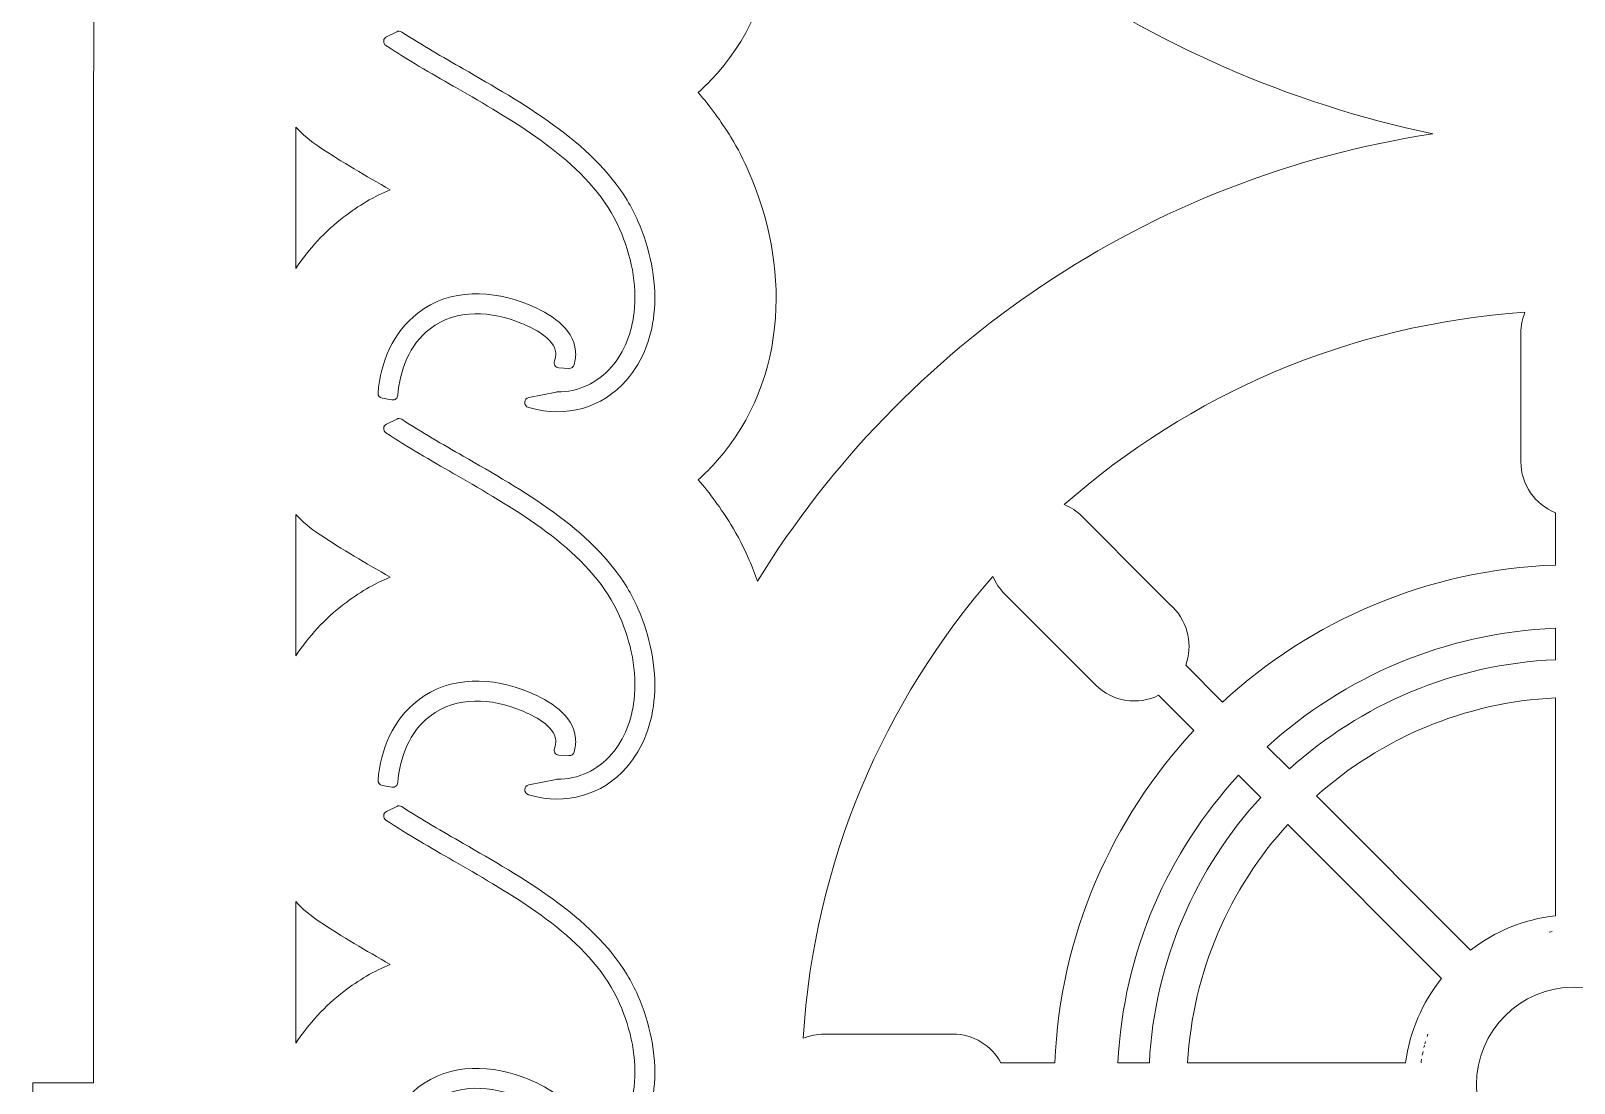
# Model space of a CAD drawing. Header units: millimetres. Extents: x -1460 to 1460, y -777 to 775.
# Drawn here: x -72.3 to 4, y 142.1 to 194.1 of the extents above; entities that cross this region are included whole.
import ezdxf

# ---------------------------------------------------------------- set-up
doc = ezdxf.new("R2010")
doc.units = ezdxf.units.MM
doc.header["$MEASUREMENT"] = 0
doc.layers.add('Camada 1', color=7, linetype='Continuous')

msp = doc.modelspace()

# ---------------------------------------------------------------- linework, layer by layer
at = {"layer": 'Camada 1', "color": 250, "lineweight": 20}
for points, knots in [([(41.3038, 85.1069), (41.3038, 85.1069), (41.3038, 85.1102), (41.3038, 85.1102), (41.3038, 85.1102), (41.3038, 85.1102), (41.5747, 85.1103), (41.5747, 85.1103), (41.5747, 85.1103), (70.9143, 189.7445), (70.824, 294.5182), (41.3038, 399.1147), (41.3038, 399.1147), (41.3038, 399.1147), (27.3329, 399.1216), (27.3329, 399.1216), (27.3329, 399.1216), (27.3329, 399.1216), (27.3349, 399.1147), (27.3349, 399.1147), (27.3349, 399.1147), (27.3349, 399.1147), (18.0011, 399.1147), (18.0011, 399.1147), (18.0011, 399.1147), (18.0011, 399.1147), (18.0011, 396.0999), (18.0011, 396.0999), (18.0011, 396.0999), (18.0011, 396.0999), (2.0593, 396.0999), (2.0593, 396.0999), (2.0593, 396.0999), (2.0593, 396.0999), (-8.4928, 396.0999), (-8.4928, 396.0999), (-8.4928, 396.0999), (-8.4928, 396.0999), (-32.083, 396.0999), (-32.083, 396.0999), (-32.083, 396.0999), (-32.083, 396.0999), (-38.0638, 396.0999), (-38.0638, 396.0999), (-38.0638, 396.0999), (-38.0638, 396.0999), (-38.0638, 399.0489), (-38.0638, 399.0489), (-38.0638, 399.0489), (-38.0638, 399.0489), (-38.0657, 399.0501), (-38.0657, 399.0501), (-38.0657, 399.0501), (-38.0657, 399.0501), (-38.0676, 399.0513), (-38.0676, 399.0513), (-38.0676, 399.0513), (-38.0676, 399.0513), (-38.0695, 399.0524), (-38.0695, 399.0524), (-38.0695, 399.0524), (-38.0695, 399.0524), (-38.0714, 399.0536), (-38.0714, 399.0536), (-38.0714, 399.0536), (-38.0714, 399.0536), (-38.0733, 399.0548), (-38.0733, 399.0548), (-38.0733, 399.0548), (-38.0733, 399.0548), (-38.0752, 399.056), (-38.0752, 399.056), (-38.0752, 399.056), (-38.0752, 399.056), (-38.0771, 399.0572), (-38.0771, 399.0572), (-38.0771, 399.0572), (-38.0771, 399.0572), (-38.0789, 399.0584), (-38.0789, 399.0584), (-38.0789, 399.0584), (-38.0789, 399.0584), (-38.0808, 399.0595), (-38.0808, 399.0595), (-38.0808, 399.0595), (-38.0808, 399.0595), (-38.0827, 399.0607), (-38.0827, 399.0607), (-38.0827, 399.0607), (-38.0827, 399.0607), (-38.0846, 399.0619), (-38.0846, 399.0619), (-38.0846, 399.0619), (-38.0846, 399.0619), (-38.0865, 399.0631), (-38.0865, 399.0631), (-38.0865, 399.0631), (-38.0865, 399.0631), (-38.0884, 399.0643), (-38.0884, 399.0643), (-38.0884, 399.0643), (-38.0884, 399.0643), (-38.0903, 399.0654), (-38.0903, 399.0654), (-38.0903, 399.0654), (-38.0903, 399.0654), (-38.0922, 399.0666), (-38.0922, 399.0666), (-38.0922, 399.0666), (-38.0922, 399.0666), (-38.0941, 399.0678), (-38.0941, 399.0678), (-38.0941, 399.0678), (-38.0941, 399.0678), (-38.096, 399.069), (-38.096, 399.069), (-38.096, 399.069), (-38.096, 399.069), (-38.0979, 399.0702), (-38.0979, 399.0702), (-38.0979, 399.0702), (-38.0979, 399.0702), (-38.1016, 399.0725), (-38.1016, 399.0725), (-38.1016, 399.0725), (-38.1016, 399.0725), (-38.1035, 399.0737), (-38.1035, 399.0737), (-38.1035, 399.0737), (-38.1035, 399.0737), (-38.1054, 399.0749), (-38.1054, 399.0749), (-38.1054, 399.0749), (-38.1054, 399.0749), (-38.1073, 399.0761), (-38.1073, 399.0761), (-38.1073, 399.0761), (-38.1073, 399.0761), (-38.1092, 399.0773), (-38.1092, 399.0773), (-38.1092, 399.0773), (-38.1092, 399.0773), (-38.1168, 399.082), (-38.1168, 399.082), (-38.1168, 399.082), (-38.1168, 399.082), (-38.1187, 399.0832), (-38.1187, 399.0832), (-38.1187, 399.0832), (-38.1187, 399.0832), (-38.1206, 399.0844), (-38.1206, 399.0844), (-38.1206, 399.0844), (-38.1206, 399.0844), (-38.1243, 399.0867), (-38.1243, 399.0867), (-38.1243, 399.0867), (-38.1243, 399.0867), (-38.1262, 399.0879), (-38.1262, 399.0879), (-38.1262, 399.0879), (-38.1262, 399.0879), (-38.1281, 399.0891), (-38.1281, 399.0891), (-38.1281, 399.0891), (-38.1281, 399.0891), (-38.13, 399.0903), (-38.13, 399.0903), (-38.13, 399.0903), (-38.13, 399.0903), (-38.1319, 399.0915), (-38.1319, 399.0915), (-38.1319, 399.0915), (-38.1319, 399.0915), (-38.1413, 399.0974), (-38.1413, 399.0974), (-38.1413, 399.0974), (-38.1413, 399.0974), (-38.1432, 399.0986), (-38.1432, 399.0986), (-38.1432, 399.0986), (-38.1432, 399.0986), (-38.1451, 399.0998), (-38.1451, 399.0998), (-38.1451, 399.0998), (-38.1451, 399.0998), (-38.1527, 399.1045), (-38.1527, 399.1045), (-38.1527, 399.1045), (-38.1527, 399.1045), (-38.1546, 399.1057), (-38.1546, 399.1057), (-38.1546, 399.1057), (-38.1546, 399.1057), (-38.1565, 399.1069), (-38.1565, 399.1069), (-38.1565, 399.1069), (-38.1565, 399.1069), (-38.1584, 399.1081), (-38.1584, 399.1081), (-38.1584, 399.1081), (-38.1584, 399.1081), (-38.1602, 399.1092), (-38.1602, 399.1092), (-38.1602, 399.1092), (-38.1602, 399.1092), (-38.1621, 399.1104), (-38.1621, 399.1104), (-38.1621, 399.1104), (-38.1621, 399.1104), (-38.164, 399.1116), (-38.164, 399.1116), (-38.164, 399.1116), (-38.164, 399.1116), (-38.1659, 399.1128), (-38.1659, 399.1128), (-38.1659, 399.1128), (-38.1659, 399.1128), (-38.1678, 399.114), (-38.1678, 399.114), (-38.1678, 399.114), (-38.1678, 399.114), (-38.1688, 399.1147), (-38.1688, 399.1147), (-38.1688, 399.1147), (-38.1688, 399.1147), (-38.1689, 399.1147), (-38.1689, 399.1147), (-38.1689, 399.1147), (-38.1689, 399.1147), (-38.1848, 399.1247), (-38.1848, 399.1247), (-38.1848, 399.1247), (-38.1848, 399.1247), (-46.3649, 399.1176), (-46.3649, 399.1176), (-46.3649, 399.1176), (-46.3649, 399.1176), (-46.3617, 399.1147), (-46.3617, 399.1147), (-46.3617, 399.1147), (-46.3617, 399.1147), (-54.3028, 399.1147), (-54.3028, 399.1147), (-54.3028, 399.1147), (-54.3028, 399.1147), (-54.3028, 399.1155), (-54.3028, 399.1155), (-54.3028, 399.1155), (-54.3028, 399.1155), (-55.2234, 399.1147), (-55.2234, 399.1147), (-55.2234, 399.1147), (-55.2234, 399.1147), (-72.3348, 399.1147), (-72.3348, 399.1147), (-72.3348, 399.1147), (-72.3348, 399.1147), (-72.3348, 396.0998), (-72.3348, 396.0998), (-72.3348, 396.0998), (-72.3348, 396.0998), (-72.3489, 396.0998), (-72.3489, 396.0998), (-72.3489, 396.0998), (-72.3489, 396.0998), (-72.2484, 342.0998), (-72.2484, 342.0998), (-72.2484, 342.0998), (-72.2484, 342.0998), (-69.2484, 342.0998), (-69.2484, 342.0998), (-69.2484, 342.0998), (-69.2484, 342.0998), (-69.2421, 242.1123), (-69.2421, 242.1123), (-69.2421, 242.1123), (-69.2421, 242.1123), (-69.2484, 142.1248), (-69.2484, 142.1248), (-69.2484, 142.1248), (-69.2484, 142.1248), (-72.2484, 142.1248), (-72.2484, 142.1248), (-72.2484, 142.1248), (-72.2484, 142.1248), (-72.2486, 93.1122), (-72.2486, 93.1122), (-72.2486, 93.1122), (-72.2486, 93.1122), (-72.3348, 93.1122), (-72.3348, 93.1122), (-72.3348, 93.1122), (-72.3348, 93.1122), (-72.3348, 85.1069), (-72.3348, 85.1069), (-72.3348, 85.1069), (-72.3348, 85.1069), (-45.904, 85.1069), (-45.904, 85.1069), (-45.904, 85.1069), (-45.904, 85.1069), (-38.1848, 85.1002), (-38.1848, 85.1002), (-38.1848, 85.1002), (-38.1848, 85.1002), (-38.1742, 85.1069), (-38.1742, 85.1069), (-38.1742, 85.1069), (-38.1742, 85.1069), (-38.1688, 85.1069), (-38.1688, 85.1069), (-38.1688, 85.1069), (-38.1688, 85.1069), (-38.0638, 85.1727), (-38.0638, 85.1727), (-38.0638, 85.1727), (-38.0638, 85.1727), (-38.0638, 85.176), (-38.0638, 85.176), (-38.0638, 85.176), (-38.0638, 85.176), (-37.958, 85.2417), (-37.958, 85.2417), (-37.958, 85.2417), (-37.958, 85.2417), (-37.958, 88.1217), (-37.958, 88.1217), (-37.958, 88.1217), (-37.958, 88.1217), (-32.083, 88.1217), (-32.083, 88.1217), (-32.083, 88.1217), (-32.083, 88.1217), (-8.4928, 88.1217), (-8.4928, 88.1217), (-8.4928, 88.1217), (-8.4928, 88.1217), (2.0593, 88.1217), (2.0593, 88.1217), (2.0593, 88.1217), (2.0593, 88.1217), (18.0011, 88.1217), (18.0011, 88.1217), (18.0011, 88.1217), (18.0011, 88.1217), (18.0011, 85.1069), (18.0011, 85.1069), (18.0011, 85.1069), (18.0011, 85.1069), (27.6055, 85.1069), (27.6055, 85.1069), (27.6055, 85.1069), (27.6055, 85.1069), (27.6045, 85.1034), (27.6045, 85.1034), (27.6045, 85.1034), (27.6045, 85.1034), (34.6908, 85.1069), (34.6908, 85.1069), (34.6908, 85.1069), (34.6908, 85.1069), (41.3038, 85.1069), (41.3038, 85.1069)], [0, 0, 0, 0, 0.0108696, 0.0108696, 0.0108696, 0.0108696, 0.0217391, 0.0217391, 0.0217391, 0.0217391, 0.0326087, 0.0326087, 0.0326087, 0.0326087, 0.0434783, 0.0434783, 0.0434783, 0.0434783, 0.0543478, 0.0543478, 0.0543478, 0.0543478, 0.0652174, 0.0652174, 0.0652174, 0.0652174, 0.076087, 0.076087, 0.076087, 0.076087, 0.0869565, 0.0869565, 0.0869565, 0.0869565, 0.0978261, 0.0978261, 0.0978261, 0.0978261, 0.1086957, 0.1086957, 0.1086957, 0.1086957, 0.1195652, 0.1195652, 0.1195652, 0.1195652, 0.1304348, 0.1304348, 0.1304348, 0.1304348, 0.1413043, 0.1413043, 0.1413043, 0.1413043, 0.1521739, 0.1521739, 0.1521739, 0.1521739, 0.1630435, 0.1630435, 0.1630435, 0.1630435, 0.173913, 0.173913, 0.173913, 0.173913, 0.1847826, 0.1847826, 0.1847826, 0.1847826, 0.1956522, 0.1956522, 0.1956522, 0.1956522, 0.2065217, 0.2065217, 0.2065217, 0.2065217, 0.2173913, 0.2173913, 0.2173913, 0.2173913, 0.2282609, 0.2282609, 0.2282609, 0.2282609, 0.2391304, 0.2391304, 0.2391304, 0.2391304, 0.25, 0.25, 0.25, 0.25, 0.2608696, 0.2608696, 0.2608696, 0.2608696, 0.2717391, 0.2717391, 0.2717391, 0.2717391, 0.2826087, 0.2826087, 0.2826087, 0.2826087, 0.2934783, 0.2934783, 0.2934783, 0.2934783, 0.3043478, 0.3043478, 0.3043478, 0.3043478, 0.3152174, 0.3152174, 0.3152174, 0.3152174, 0.326087, 0.326087, 0.326087, 0.326087, 0.3369565, 0.3369565, 0.3369565, 0.3369565, 0.3478261, 0.3478261, 0.3478261, 0.3478261, 0.3586957, 0.3586957, 0.3586957, 0.3586957, 0.3695652, 0.3695652, 0.3695652, 0.3695652, 0.3804348, 0.3804348, 0.3804348, 0.3804348, 0.3913043, 0.3913043, 0.3913043, 0.3913043, 0.4021739, 0.4021739, 0.4021739, 0.4021739, 0.4130435, 0.4130435, 0.4130435, 0.4130435, 0.423913, 0.423913, 0.423913, 0.423913, 0.4347826, 0.4347826, 0.4347826, 0.4347826, 0.4456522, 0.4456522, 0.4456522, 0.4456522, 0.4565217, 0.4565217, 0.4565217, 0.4565217, 0.4673913, 0.4673913, 0.4673913, 0.4673913, 0.4782609, 0.4782609, 0.4782609, 0.4782609, 0.4891304, 0.4891304, 0.4891304, 0.4891304, 0.5, 0.5, 0.5, 0.5, 0.5108696, 0.5108696, 0.5108696, 0.5108696, 0.5217391, 0.5217391, 0.5217391, 0.5217391, 0.5326087, 0.5326087, 0.5326087, 0.5326087, 0.5434783, 0.5434783, 0.5434783, 0.5434783, 0.5543478, 0.5543478, 0.5543478, 0.5543478, 0.5652174, 0.5652174, 0.5652174, 0.5652174, 0.576087, 0.576087, 0.576087, 0.576087, 0.5869565, 0.5869565, 0.5869565, 0.5869565, 0.5978261, 0.5978261, 0.5978261, 0.5978261, 0.6086957, 0.6086957, 0.6086957, 0.6086957, 0.6195652, 0.6195652, 0.6195652, 0.6195652, 0.6304348, 0.6304348, 0.6304348, 0.6304348, 0.6413043, 0.6413043, 0.6413043, 0.6413043, 0.6521739, 0.6521739, 0.6521739, 0.6521739, 0.6630435, 0.6630435, 0.6630435, 0.6630435, 0.673913, 0.673913, 0.673913, 0.673913, 0.6847826, 0.6847826, 0.6847826, 0.6847826, 0.6956522, 0.6956522, 0.6956522, 0.6956522, 0.7065217, 0.7065217, 0.7065217, 0.7065217, 0.7173913, 0.7173913, 0.7173913, 0.7173913, 0.7282609, 0.7282609, 0.7282609, 0.7282609, 0.7391304, 0.7391304, 0.7391304, 0.7391304, 0.75, 0.75, 0.75, 0.75, 0.7608696, 0.7608696, 0.7608696, 0.7608696, 0.7717391, 0.7717391, 0.7717391, 0.7717391, 0.7826087, 0.7826087, 0.7826087, 0.7826087, 0.7934783, 0.7934783, 0.7934783, 0.7934783, 0.8043478, 0.8043478, 0.8043478, 0.8043478, 0.8152174, 0.8152174, 0.8152174, 0.8152174, 0.826087, 0.826087, 0.826087, 0.826087, 0.8369565, 0.8369565, 0.8369565, 0.8369565, 0.8478261, 0.8478261, 0.8478261, 0.8478261, 0.8586957, 0.8586957, 0.8586957, 0.8586957, 0.8695652, 0.8695652, 0.8695652, 0.8695652, 0.8804348, 0.8804348, 0.8804348, 0.8804348, 0.8913043, 0.8913043, 0.8913043, 0.8913043, 0.9021739, 0.9021739, 0.9021739, 0.9021739, 0.9130435, 0.9130435, 0.9130435, 0.9130435, 0.923913, 0.923913, 0.923913, 0.923913, 0.9347826, 0.9347826, 0.9347826, 0.9347826, 0.9456522, 0.9456522, 0.9456522, 0.9456522, 0.9565217, 0.9565217, 0.9565217, 0.9565217, 0.9673913, 0.9673913, 0.9673913, 0.9673913, 0.9782609, 0.9782609, 0.9782609, 0.9782609, 1, 1, 1, 1]), ([(-3.0209, 189.0167), (-17.1342, 186.8909), (-29.2176, 178.5732), (-36.4183, 166.9188), (-36.4183, 166.9188), (-36.5429, 167.2675), (-36.679, 167.6119), (-36.8259, 167.9512), (-36.8259, 167.9512), (-37.0883, 168.5572), (-37.3932, 169.1446), (-37.7357, 169.7093), (-37.7357, 169.7093), (-38.2215, 170.5103), (-38.7646, 171.2431), (-39.354, 171.9212), (-39.354, 171.9212), (-39.0173, 172.218), (-38.6964, 172.5388), (-38.3939, 172.8829), (-38.3939, 172.8829), (-36.6642, 174.8503), (-35.7189, 177.3261), (-35.5312, 179.9264), (-35.5312, 179.9264), (-35.3543, 182.3764), (-35.853, 184.8461), (-36.8259, 187.0927), (-36.8259, 187.0927), (-37.0883, 187.6987), (-37.3932, 188.2861), (-37.7357, 188.8508), (-37.7357, 188.8508), (-38.2215, 189.6518), (-38.7646, 190.3846), (-39.354, 191.0626), (-39.354, 191.0626), (-39.0172, 191.3595), (-38.6964, 191.6803), (-38.3939, 192.0244), (-38.3939, 192.0244), (-36.6642, 193.9918), (-35.7189, 196.4676), (-35.5312, 199.0679), (-35.5312, 199.0679), (-35.3543, 201.5179), (-35.853, 203.9877), (-36.8259, 206.2343), (-36.8259, 206.2343), (-37.0884, 206.8403), (-37.3932, 207.4277), (-37.7357, 207.9923), (-37.7357, 207.9923), (-38.2215, 208.7933), (-38.7645, 209.5261), (-39.3539, 210.2041), (-39.3539, 210.2041), (-39.0172, 210.501), (-38.6964, 210.8218), (-38.3939, 211.1658), (-38.3939, 211.1658), (-37.9574, 211.6623), (-37.5708, 212.1911), (-37.2338, 212.7462), (-37.2338, 212.7462), (-29.5622, 200.7744), (-17.3358, 192.038), (-3.0209, 189.0167)], [0, 0, 0, 0, 0.0555556, 0.0555556, 0.0555556, 0.0555556, 0.1111111, 0.1111111, 0.1111111, 0.1111111, 0.1666667, 0.1666667, 0.1666667, 0.1666667, 0.2222222, 0.2222222, 0.2222222, 0.2222222, 0.2777778, 0.2777778, 0.2777778, 0.2777778, 0.3333333, 0.3333333, 0.3333333, 0.3333333, 0.3888889, 0.3888889, 0.3888889, 0.3888889, 0.4444444, 0.4444444, 0.4444444, 0.4444444, 0.5, 0.5, 0.5, 0.5, 0.5555556, 0.5555556, 0.5555556, 0.5555556, 0.6111111, 0.6111111, 0.6111111, 0.6111111, 0.6666667, 0.6666667, 0.6666667, 0.6666667, 0.7222222, 0.7222222, 0.7222222, 0.7222222, 0.7777778, 0.7777778, 0.7777778, 0.7777778, 0.8333333, 0.8333333, 0.8333333, 0.8333333, 0.8888889, 0.8888889, 0.8888889, 0.8888889, 1, 1, 1, 1]), ([(-54.0119, 194.0508), (-53.019, 193.4085), (-51.9922, 192.8211), (-50.9678, 192.2312), (-50.9678, 192.2312), (-48.0955, 190.5777), (-44.6275, 188.6437), (-42.8658, 185.7392), (-42.8658, 185.7392), (-42.665, 185.4081), (-42.4858, 185.0639), (-42.3318, 184.7084), (-42.3318, 184.7084), (-41.7437, 183.3502), (-41.4085, 181.8422), (-41.5156, 180.3584), (-41.5156, 180.3584), (-41.6086, 179.0703), (-42.0393, 177.8235), (-42.8999, 176.8448), (-42.8999, 176.8448), (-44.1131, 175.4649), (-45.9058, 174.9677), (-47.6653, 175.4752), (-47.6653, 175.4752), (-47.6653, 175.4752), (-47.7463, 175.4985), (-47.7463, 175.4985), (-47.7463, 175.4985), (-47.859, 175.5309), (-47.9324, 175.633), (-47.9276, 175.7501), (-47.9276, 175.7501), (-47.9227, 175.867), (-47.8412, 175.9627), (-47.7264, 175.9857), (-47.7264, 175.9857), (-47.7264, 175.9857), (-46.375, 176.258), (-46.375, 176.258), (-46.375, 176.258), (-46.3573, 176.2616), (-46.3419, 176.2631), (-46.3238, 176.263), (-46.3238, 176.263), (-45.2741, 176.2557), (-44.3295, 176.7112), (-43.6399, 177.4956), (-43.6399, 177.4956), (-42.989, 178.236), (-42.6331, 179.2216), (-42.52, 180.1914), (-42.52, 180.1914), (-42.3557, 181.5992), (-42.6782, 183.0273), (-43.2364, 184.3168), (-43.2364, 184.3168), (-44.5189, 187.2785), (-47.8481, 189.2807), (-50.5311, 190.8409), (-50.5311, 190.8409), (-50.8401, 191.0205), (-51.1499, 191.1988), (-51.4597, 191.3771), (-51.4597, 191.3771), (-52.5828, 192.0239), (-53.7092, 192.6673), (-54.791, 193.3821), (-54.791, 193.3821), (-54.8681, 193.433), (-54.9089, 193.5151), (-54.9031, 193.6073), (-54.9031, 193.6073), (-54.8974, 193.6995), (-54.8465, 193.7759), (-54.7635, 193.8168), (-54.7635, 193.8168), (-54.7635, 193.8168), (-54.2592, 194.0651), (-54.2592, 194.0651), (-54.2592, 194.0651), (-54.1778, 194.1052), (-54.0883, 194.1), (-54.0119, 194.0508)], [0, 0, 0, 0, 0.0454545, 0.0454545, 0.0454545, 0.0454545, 0.0909091, 0.0909091, 0.0909091, 0.0909091, 0.1363636, 0.1363636, 0.1363636, 0.1363636, 0.1818182, 0.1818182, 0.1818182, 0.1818182, 0.2272727, 0.2272727, 0.2272727, 0.2272727, 0.2727273, 0.2727273, 0.2727273, 0.2727273, 0.3181818, 0.3181818, 0.3181818, 0.3181818, 0.3636364, 0.3636364, 0.3636364, 0.3636364, 0.4090909, 0.4090909, 0.4090909, 0.4090909, 0.4545455, 0.4545455, 0.4545455, 0.4545455, 0.5, 0.5, 0.5, 0.5, 0.5454545, 0.5454545, 0.5454545, 0.5454545, 0.5909091, 0.5909091, 0.5909091, 0.5909091, 0.6363636, 0.6363636, 0.6363636, 0.6363636, 0.6818182, 0.6818182, 0.6818182, 0.6818182, 0.7272727, 0.7272727, 0.7272727, 0.7272727, 0.7727273, 0.7727273, 0.7727273, 0.7727273, 0.8181818, 0.8181818, 0.8181818, 0.8181818, 0.8636364, 0.8636364, 0.8636364, 0.8636364, 0.9090909, 0.9090909, 0.9090909, 0.9090909, 1, 1, 1, 1]), ([(-59.2454, 189.3534), (-59.2454, 189.3534), (-59.2458, 182.3677), (-59.2458, 182.3677), (-59.2458, 182.3677), (-58.6071, 183.3283), (-57.814, 184.1921), (-56.8683, 184.9191), (-56.8683, 184.9191), (-56.148, 185.4728), (-55.3833, 185.9161), (-54.5887, 186.2552), (-54.5887, 186.2552), (-55.7744, 186.938), (-56.956, 187.6212), (-58.0985, 188.3761), (-58.0985, 188.3761), (-58.5237, 188.657), (-58.9077, 188.9862), (-59.2454, 189.3534)], [0, 0, 0, 0, 0.1666667, 0.1666667, 0.1666667, 0.1666667, 0.3333333, 0.3333333, 0.3333333, 0.3333333, 0.5, 0.5, 0.5, 0.5, 0.6666667, 0.6666667, 0.6666667, 0.6666667, 1, 1, 1, 1]), ([(-55.1816, 176.2208), (-55.0574, 177.7392), (-54.4428, 179.2156), (-53.2114, 180.1623), (-53.2114, 180.1623), (-51.5885, 181.4099), (-49.5241, 181.311), (-47.7089, 180.5641), (-47.7089, 180.5641), (-46.7317, 180.1618), (-45.5157, 179.4579), (-45.416, 178.2829), (-45.416, 178.2829), (-45.3967, 178.0553), (-45.4225, 177.8297), (-45.485, 177.6106), (-45.485, 177.6106), (-45.5176, 177.4965), (-45.6218, 177.4224), (-45.7402, 177.4287), (-45.7402, 177.4287), (-45.7402, 177.4287), (-46.2414, 177.456), (-46.2414, 177.456), (-46.2414, 177.456), (-46.3237, 177.4604), (-46.3926, 177.5), (-46.4378, 177.5691), (-46.4378, 177.5691), (-46.483, 177.6381), (-46.4919, 177.7172), (-46.4631, 177.7944), (-46.4631, 177.7944), (-46.4142, 177.9251), (-46.3865, 178.0637), (-46.3984, 178.2036), (-46.3984, 178.2036), (-46.4585, 178.9101), (-47.5138, 179.4184), (-48.0837, 179.6528), (-48.0837, 179.6528), (-49.56, 180.2601), (-51.2786, 180.4049), (-52.6102, 179.3811), (-52.6102, 179.3811), (-53.6283, 178.5984), (-54.108, 177.3537), (-54.2026, 176.1033), (-54.2026, 176.1033), (-54.208, 176.0306), (-54.2403, 175.9701), (-54.2977, 175.9249), (-54.2977, 175.9249), (-54.355, 175.8798), (-54.4214, 175.8626), (-54.4933, 175.8745), (-54.4933, 175.8745), (-54.4933, 175.8745), (-54.9718, 175.9526), (-54.9718, 175.9526), (-54.9718, 175.9526), (-55.1013, 175.9738), (-55.1923, 176.0902), (-55.1816, 176.2208)], [0, 0, 0, 0, 0.0588235, 0.0588235, 0.0588235, 0.0588235, 0.1176471, 0.1176471, 0.1176471, 0.1176471, 0.1764706, 0.1764706, 0.1764706, 0.1764706, 0.2352941, 0.2352941, 0.2352941, 0.2352941, 0.2941176, 0.2941176, 0.2941176, 0.2941176, 0.3529412, 0.3529412, 0.3529412, 0.3529412, 0.4117647, 0.4117647, 0.4117647, 0.4117647, 0.4705882, 0.4705882, 0.4705882, 0.4705882, 0.5294118, 0.5294118, 0.5294118, 0.5294118, 0.5882353, 0.5882353, 0.5882353, 0.5882353, 0.6470588, 0.6470588, 0.6470588, 0.6470588, 0.7058824, 0.7058824, 0.7058824, 0.7058824, 0.7647059, 0.7647059, 0.7647059, 0.7647059, 0.8235294, 0.8235294, 0.8235294, 0.8235294, 0.8823529, 0.8823529, 0.8823529, 0.8823529, 1, 1, 1, 1]), ([(1.5285, 180.1995), (-7.1799, 179.6155), (-15.0923, 176.1273), (-21.2475, 170.6932), (-21.2475, 170.6932), (-20.9264, 170.5612), (-20.6256, 170.3648), (-20.3648, 170.104), (-20.3648, 170.104), (-20.3648, 170.104), (-16.9131, 166.6514), (-16.9131, 166.6514), (-16.9131, 166.6514), (-16.9131, 166.6514), (-16.9122, 166.6522), (-16.9122, 166.6522), (-16.9122, 166.6522), (-16.9122, 166.6522), (-16.0556, 165.7941), (-16.0556, 165.7941), (-16.0556, 165.7941), (-16.0556, 165.7941), (-16.0558, 165.7938), (-16.0558, 165.7938), (-16.0558, 165.7938), (-16.0558, 165.7938), (-15.8713, 165.6092), (-15.8713, 165.6092), (-15.8713, 165.6092), (-15.1007, 164.8387), (-14.8921, 163.7194), (-15.2456, 162.7593), (-15.2456, 162.7593), (-15.2456, 162.7593), (-13.4225, 160.9364), (-13.4225, 160.9364), (-13.4225, 160.9364), (-9.0535, 164.9556), (-3.2928, 167.4831), (3.0441, 167.7067), (3.0441, 167.7067), (3.0441, 167.7067), (3.0441, 170.2959), (3.0441, 170.2959), (3.0441, 170.2959), (2.0382, 170.6902), (1.3258, 171.6691), (1.3258, 172.8161), (1.3258, 172.8161), (1.3258, 172.8161), (1.3258, 174.2893), (1.3258, 174.2893), (1.3258, 174.2893), (1.3258, 174.2893), (1.3258, 179.0991), (1.3258, 179.0991), (1.3258, 179.0991), (1.3258, 179.0991), (1.3258, 179.1702), (1.3258, 179.1702), (1.3258, 179.1702), (1.3258, 179.5346), (1.3979, 179.8822), (1.5285, 180.1995)], [0, 0, 0, 0, 0.0588235, 0.0588235, 0.0588235, 0.0588235, 0.1176471, 0.1176471, 0.1176471, 0.1176471, 0.1764706, 0.1764706, 0.1764706, 0.1764706, 0.2352941, 0.2352941, 0.2352941, 0.2352941, 0.2941176, 0.2941176, 0.2941176, 0.2941176, 0.3529412, 0.3529412, 0.3529412, 0.3529412, 0.4117647, 0.4117647, 0.4117647, 0.4117647, 0.4705882, 0.4705882, 0.4705882, 0.4705882, 0.5294118, 0.5294118, 0.5294118, 0.5294118, 0.5882353, 0.5882353, 0.5882353, 0.5882353, 0.6470588, 0.6470588, 0.6470588, 0.6470588, 0.7058824, 0.7058824, 0.7058824, 0.7058824, 0.7647059, 0.7647059, 0.7647059, 0.7647059, 0.8235294, 0.8235294, 0.8235294, 0.8235294, 0.8823529, 0.8823529, 0.8823529, 0.8823529, 1, 1, 1, 1]), ([(-54.0119, 174.9093), (-53.019, 174.2671), (-51.9922, 173.6796), (-50.9678, 173.0898), (-50.9678, 173.0898), (-48.0955, 171.4362), (-44.6275, 169.5022), (-42.8658, 166.5977), (-42.8658, 166.5977), (-42.665, 166.2666), (-42.4858, 165.9224), (-42.3318, 165.5669), (-42.3318, 165.5669), (-41.7437, 164.2087), (-41.4085, 162.7007), (-41.5156, 161.2169), (-41.5156, 161.2169), (-41.6086, 159.9289), (-42.0393, 158.682), (-42.8999, 157.7033), (-42.8999, 157.7033), (-44.1131, 156.3234), (-45.9058, 155.8262), (-47.6653, 156.3337), (-47.6653, 156.3337), (-47.6653, 156.3337), (-47.7463, 156.3571), (-47.7463, 156.3571), (-47.7463, 156.3571), (-47.859, 156.3895), (-47.9324, 156.4915), (-47.9276, 156.6086), (-47.9276, 156.6086), (-47.9227, 156.7256), (-47.8412, 156.8212), (-47.7264, 156.8443), (-47.7264, 156.8443), (-47.7264, 156.8443), (-46.375, 157.1166), (-46.375, 157.1166), (-46.375, 157.1166), (-46.3573, 157.1201), (-46.3419, 157.1216), (-46.3238, 157.1215), (-46.3238, 157.1215), (-45.2741, 157.1143), (-44.3295, 157.5698), (-43.6399, 158.3542), (-43.6399, 158.3542), (-42.989, 159.0945), (-42.6331, 160.0802), (-42.52, 161.05), (-42.52, 161.05), (-42.3557, 162.4577), (-42.6782, 163.8858), (-43.2364, 165.1753), (-43.2364, 165.1753), (-44.5189, 168.137), (-47.8481, 170.1392), (-50.5311, 171.6994), (-50.5311, 171.6994), (-50.8401, 171.8791), (-51.1499, 172.0574), (-51.4597, 172.2356), (-51.4597, 172.2356), (-52.5828, 172.8824), (-53.7092, 173.5258), (-54.791, 174.2406), (-54.791, 174.2406), (-54.8681, 174.2915), (-54.9089, 174.3736), (-54.9031, 174.4658), (-54.9031, 174.4658), (-54.8974, 174.558), (-54.8465, 174.6344), (-54.7635, 174.6753), (-54.7635, 174.6753), (-54.7635, 174.6753), (-54.2592, 174.9236), (-54.2592, 174.9236), (-54.2592, 174.9236), (-54.1778, 174.9638), (-54.0883, 174.9585), (-54.0119, 174.9093)], [0, 0, 0, 0, 0.0454545, 0.0454545, 0.0454545, 0.0454545, 0.0909091, 0.0909091, 0.0909091, 0.0909091, 0.1363636, 0.1363636, 0.1363636, 0.1363636, 0.1818182, 0.1818182, 0.1818182, 0.1818182, 0.2272727, 0.2272727, 0.2272727, 0.2272727, 0.2727273, 0.2727273, 0.2727273, 0.2727273, 0.3181818, 0.3181818, 0.3181818, 0.3181818, 0.3636364, 0.3636364, 0.3636364, 0.3636364, 0.4090909, 0.4090909, 0.4090909, 0.4090909, 0.4545455, 0.4545455, 0.4545455, 0.4545455, 0.5, 0.5, 0.5, 0.5, 0.5454545, 0.5454545, 0.5454545, 0.5454545, 0.5909091, 0.5909091, 0.5909091, 0.5909091, 0.6363636, 0.6363636, 0.6363636, 0.6363636, 0.6818182, 0.6818182, 0.6818182, 0.6818182, 0.7272727, 0.7272727, 0.7272727, 0.7272727, 0.7727273, 0.7727273, 0.7727273, 0.7727273, 0.8181818, 0.8181818, 0.8181818, 0.8181818, 0.8636364, 0.8636364, 0.8636364, 0.8636364, 0.9090909, 0.9090909, 0.9090909, 0.9090909, 1, 1, 1, 1]), ([(-59.2466, 170.2132), (-59.2466, 170.2132), (-59.247, 163.2245), (-59.247, 163.2245), (-59.247, 163.2245), (-58.6081, 164.1859), (-57.8146, 165.0502), (-56.8683, 165.7777), (-56.8683, 165.7777), (-56.1481, 166.3314), (-55.3834, 166.7747), (-54.5887, 167.1138), (-54.5887, 167.1138), (-55.7744, 167.7964), (-56.956, 168.4797), (-58.0985, 169.2346), (-58.0985, 169.2346), (-58.5242, 169.5159), (-58.9086, 169.8455), (-59.2466, 170.2132)], [0, 0, 0, 0, 0.1666667, 0.1666667, 0.1666667, 0.1666667, 0.3333333, 0.3333333, 0.3333333, 0.3333333, 0.5, 0.5, 0.5, 0.5, 0.6666667, 0.6666667, 0.6666667, 0.6666667, 1, 1, 1, 1]), ([(-24.7771, 167.1464), (-30.1754, 160.9643), (-33.6225, 153.0354), (-34.1605, 144.3185), (-34.1605, 144.3185), (-33.8398, 144.4524), (-33.4878, 144.5264), (-33.1186, 144.5264), (-33.1186, 144.5264), (-33.1186, 144.5264), (-28.2368, 144.5258), (-28.2368, 144.5258), (-28.2368, 144.5258), (-28.2368, 144.5258), (-28.2368, 144.5264), (-28.2368, 144.5264), (-28.2368, 144.5264), (-28.2368, 144.5264), (-27.0252, 144.5264), (-27.0252, 144.5264), (-27.0252, 144.5264), (-27.0252, 144.5264), (-27.0252, 144.5257), (-27.0252, 144.5257), (-27.0252, 144.5257), (-27.0252, 144.5257), (-26.7638, 144.5257), (-26.7638, 144.5257), (-26.7638, 144.5257), (-25.7339, 144.5257), (-24.8387, 143.9507), (-24.3813, 143.104), (-24.3813, 143.104), (-24.3813, 143.104), (-21.7184, 143.104), (-21.7184, 143.104), (-21.7184, 143.104), (-21.4542, 149.434), (-18.8901, 155.1794), (-14.8418, 159.5255), (-14.8418, 159.5255), (-14.8418, 159.5255), (-16.5851, 161.2688), (-16.5851, 161.2688), (-16.5851, 161.2688), (-17.597, 160.7679), (-18.8571, 160.9388), (-19.6996, 161.7817), (-19.6996, 161.7817), (-19.6996, 161.7817), (-20.5601, 162.6423), (-20.5601, 162.6423), (-20.5601, 162.6423), (-20.5601, 162.6423), (-20.7419, 162.8235), (-20.7419, 162.8235), (-20.7419, 162.8235), (-20.7419, 162.8235), (-20.7416, 162.8236), (-20.7416, 162.8236), (-20.7416, 162.8236), (-20.7416, 162.8236), (-24.1925, 166.2745), (-24.1925, 166.2745), (-24.1925, 166.2745), (-24.4503, 166.5324), (-24.6451, 166.8295), (-24.7771, 167.1464)], [0, 0, 0, 0, 0.0555556, 0.0555556, 0.0555556, 0.0555556, 0.1111111, 0.1111111, 0.1111111, 0.1111111, 0.1666667, 0.1666667, 0.1666667, 0.1666667, 0.2222222, 0.2222222, 0.2222222, 0.2222222, 0.2777778, 0.2777778, 0.2777778, 0.2777778, 0.3333333, 0.3333333, 0.3333333, 0.3333333, 0.3888889, 0.3888889, 0.3888889, 0.3888889, 0.4444444, 0.4444444, 0.4444444, 0.4444444, 0.5, 0.5, 0.5, 0.5, 0.5555556, 0.5555556, 0.5555556, 0.5555556, 0.6111111, 0.6111111, 0.6111111, 0.6111111, 0.6666667, 0.6666667, 0.6666667, 0.6666667, 0.7222222, 0.7222222, 0.7222222, 0.7222222, 0.7777778, 0.7777778, 0.7777778, 0.7777778, 0.8333333, 0.8333333, 0.8333333, 0.8333333, 0.8888889, 0.8888889, 0.8888889, 0.8888889, 1, 1, 1, 1]), ([(-11.2151, 158.729), (-11.2151, 158.729), (-10.1161, 157.6301), (-10.1161, 157.6301), (-10.1161, 157.6301), (-6.5977, 160.8057), (-2.0049, 162.8121), (3.0441, 163.0301), (3.0441, 163.0301), (3.0441, 163.0301), (3.0441, 164.5829), (3.0441, 164.5829), (3.0441, 164.5829), (-2.4327, 164.3627), (-7.4142, 162.1849), (-11.2151, 158.729)], [0, 0, 0, 0, 0.2, 0.2, 0.2, 0.2, 0.4, 0.4, 0.4, 0.4, 0.6, 0.6, 0.6, 0.6, 1, 1, 1, 1]), ([(-55.1816, 157.0793), (-55.0574, 158.5978), (-54.4428, 160.0741), (-53.2114, 161.0209), (-53.2114, 161.0209), (-51.5885, 162.2684), (-49.5241, 162.1696), (-47.7089, 161.4226), (-47.7089, 161.4226), (-46.7317, 161.0204), (-45.5157, 160.3164), (-45.416, 159.1415), (-45.416, 159.1415), (-45.3967, 158.9138), (-45.4225, 158.6883), (-45.485, 158.4691), (-45.485, 158.4691), (-45.5176, 158.3551), (-45.6218, 158.2809), (-45.7402, 158.2872), (-45.7402, 158.2872), (-45.7402, 158.2872), (-46.2414, 158.3145), (-46.2414, 158.3145), (-46.2414, 158.3145), (-46.3237, 158.3189), (-46.3926, 158.3586), (-46.4378, 158.4276), (-46.4378, 158.4276), (-46.483, 158.4966), (-46.4919, 158.5757), (-46.4631, 158.6529), (-46.4631, 158.6529), (-46.4142, 158.7836), (-46.3865, 158.9222), (-46.3984, 159.0621), (-46.3984, 159.0621), (-46.4585, 159.7686), (-47.5138, 160.2769), (-48.0837, 160.5113), (-48.0837, 160.5113), (-49.56, 161.1186), (-51.2786, 161.2634), (-52.6102, 160.2396), (-52.6102, 160.2396), (-53.6283, 159.4569), (-54.108, 158.2122), (-54.2026, 156.9619), (-54.2026, 156.9619), (-54.208, 156.8891), (-54.2403, 156.8286), (-54.2977, 156.7835), (-54.2977, 156.7835), (-54.355, 156.7383), (-54.4214, 156.7212), (-54.4933, 156.733), (-54.4933, 156.733), (-54.4933, 156.733), (-54.9718, 156.8112), (-54.9718, 156.8112), (-54.9718, 156.8112), (-55.1013, 156.8323), (-55.1923, 156.9487), (-55.1816, 157.0793)], [0, 0, 0, 0, 0.0588235, 0.0588235, 0.0588235, 0.0588235, 0.1176471, 0.1176471, 0.1176471, 0.1176471, 0.1764706, 0.1764706, 0.1764706, 0.1764706, 0.2352941, 0.2352941, 0.2352941, 0.2352941, 0.2941176, 0.2941176, 0.2941176, 0.2941176, 0.3529412, 0.3529412, 0.3529412, 0.3529412, 0.4117647, 0.4117647, 0.4117647, 0.4117647, 0.4705882, 0.4705882, 0.4705882, 0.4705882, 0.5294118, 0.5294118, 0.5294118, 0.5294118, 0.5882353, 0.5882353, 0.5882353, 0.5882353, 0.6470588, 0.6470588, 0.6470588, 0.6470588, 0.7058824, 0.7058824, 0.7058824, 0.7058824, 0.7647059, 0.7647059, 0.7647059, 0.7647059, 0.8235294, 0.8235294, 0.8235294, 0.8235294, 0.8823529, 0.8823529, 0.8823529, 0.8823529, 1, 1, 1, 1]), ([(-1.1616, 148.6759), (0.0291, 149.5944), (1.4723, 150.2011), (3.0441, 150.3729), (3.0441, 150.3729), (3.0441, 150.3729), (3.0441, 161.1423), (3.0441, 161.1423), (3.0441, 161.1423), (-1.4849, 160.9274), (-5.6062, 159.1304), (-8.78, 156.2941), (-8.78, 156.2941), (-8.78, 156.2941), (-1.1616, 148.6759), (-1.1616, 148.6759)], [0, 0, 0, 0, 0.2, 0.2, 0.2, 0.2, 0.4, 0.4, 0.4, 0.4, 0.6, 0.6, 0.6, 0.6, 1, 1, 1, 1]), ([(-18.595, 143.104), (-18.595, 143.104), (-17.0421, 143.104), (-17.0421, 143.104), (-17.0421, 143.104), (-16.7846, 148.1466), (-14.7427, 152.7257), (-11.537, 156.221), (-11.537, 156.221), (-11.537, 156.221), (-12.6343, 157.3181), (-12.6343, 157.3181), (-12.6343, 157.3181), (-16.1195, 153.5399), (-18.3352, 148.5739), (-18.595, 143.104)], [0, 0, 0, 0, 0.2, 0.2, 0.2, 0.2, 0.4, 0.4, 0.4, 0.4, 0.6, 0.6, 0.6, 0.6, 1, 1, 1, 1]), ([(-54.0119, 155.7678), (-53.019, 155.1256), (-51.9922, 154.5381), (-50.9678, 153.9483), (-50.9678, 153.9483), (-48.0955, 152.2947), (-44.6275, 150.3607), (-42.8658, 147.4562), (-42.8658, 147.4562), (-42.665, 147.1251), (-42.4858, 146.7809), (-42.3318, 146.4254), (-42.3318, 146.4254), (-41.7437, 145.0672), (-41.4085, 143.5592), (-41.5156, 142.0754), (-41.5156, 142.0754), (-41.6086, 140.7874), (-42.0393, 139.5406), (-42.8999, 138.5618), (-42.8999, 138.5618), (-44.1131, 137.182), (-45.9058, 136.6847), (-47.6653, 137.1922), (-47.6653, 137.1922), (-47.6653, 137.1922), (-47.7463, 137.2156), (-47.7463, 137.2156), (-47.7463, 137.2156), (-47.859, 137.248), (-47.9324, 137.35), (-47.9276, 137.4671), (-47.9276, 137.4671), (-47.9227, 137.5841), (-47.8412, 137.6797), (-47.7264, 137.7028), (-47.7264, 137.7028), (-47.7264, 137.7028), (-46.375, 137.9751), (-46.375, 137.9751), (-46.375, 137.9751), (-46.3573, 137.9786), (-46.3419, 137.9801), (-46.3238, 137.98), (-46.3238, 137.98), (-45.2741, 137.9728), (-44.3295, 138.4283), (-43.6399, 139.2127), (-43.6399, 139.2127), (-42.989, 139.953), (-42.6331, 140.9387), (-42.52, 141.9085), (-42.52, 141.9085), (-42.3557, 143.3162), (-42.6782, 144.7444), (-43.2364, 146.0338), (-43.2364, 146.0338), (-44.5189, 148.9955), (-47.8481, 150.9977), (-50.5311, 152.5579), (-50.5311, 152.5579), (-50.8401, 152.7376), (-51.1499, 152.9159), (-51.4597, 153.0942), (-51.4597, 153.0942), (-52.5828, 153.7409), (-53.7092, 154.3843), (-54.791, 155.0991), (-54.791, 155.0991), (-54.8681, 155.1501), (-54.9089, 155.2321), (-54.9031, 155.3243), (-54.9031, 155.3243), (-54.8974, 155.4165), (-54.8465, 155.4929), (-54.7635, 155.5338), (-54.7635, 155.5338), (-54.7635, 155.5338), (-54.2592, 155.7822), (-54.2592, 155.7822), (-54.2592, 155.7822), (-54.1778, 155.8223), (-54.0883, 155.8171), (-54.0119, 155.7678)], [0, 0, 0, 0, 0.0454545, 0.0454545, 0.0454545, 0.0454545, 0.0909091, 0.0909091, 0.0909091, 0.0909091, 0.1363636, 0.1363636, 0.1363636, 0.1363636, 0.1818182, 0.1818182, 0.1818182, 0.1818182, 0.2272727, 0.2272727, 0.2272727, 0.2272727, 0.2727273, 0.2727273, 0.2727273, 0.2727273, 0.3181818, 0.3181818, 0.3181818, 0.3181818, 0.3636364, 0.3636364, 0.3636364, 0.3636364, 0.4090909, 0.4090909, 0.4090909, 0.4090909, 0.4545455, 0.4545455, 0.4545455, 0.4545455, 0.5, 0.5, 0.5, 0.5, 0.5454545, 0.5454545, 0.5454545, 0.5454545, 0.5909091, 0.5909091, 0.5909091, 0.5909091, 0.6363636, 0.6363636, 0.6363636, 0.6363636, 0.6818182, 0.6818182, 0.6818182, 0.6818182, 0.7272727, 0.7272727, 0.7272727, 0.7272727, 0.7727273, 0.7727273, 0.7727273, 0.7727273, 0.8181818, 0.8181818, 0.8181818, 0.8181818, 0.8636364, 0.8636364, 0.8636364, 0.8636364, 0.9090909, 0.9090909, 0.9090909, 0.9090909, 1, 1, 1, 1]), ([(-4.3725, 143.104), (-4.1698, 144.6694), (-3.5344, 146.101), (-2.5907, 147.2751), (-2.5907, 147.2751), (-2.5907, 147.2751), (-10.2013, 154.8852), (-10.2013, 154.8852), (-10.2013, 154.8852), (-13.0665, 151.7338), (-14.8975, 147.6262), (-15.1513, 143.104), (-15.1513, 143.104), (-15.1513, 143.104), (-4.3725, 143.104), (-4.3725, 143.104)], [0, 0, 0, 0, 0.2, 0.2, 0.2, 0.2, 0.4, 0.4, 0.4, 0.4, 0.6, 0.6, 0.6, 0.6, 1, 1, 1, 1]), ([(-59.2478, 151.073), (-59.2478, 151.073), (-59.2482, 144.0812), (-59.2482, 144.0812), (-59.2482, 144.0812), (-58.609, 145.0433), (-57.8151, 145.9084), (-56.8682, 146.6363), (-56.8682, 146.6363), (-56.1479, 147.19), (-55.3833, 147.6333), (-54.5886, 147.9723), (-54.5886, 147.9723), (-55.7744, 148.6551), (-56.9563, 149.3383), (-58.0988, 150.0933), (-58.0988, 150.0933), (-58.5249, 150.3749), (-58.9096, 150.7049), (-59.2478, 151.073)], [0, 0, 0, 0, 0.1666667, 0.1666667, 0.1666667, 0.1666667, 0.3333333, 0.3333333, 0.3333333, 0.3333333, 0.5, 0.5, 0.5, 0.5, 0.6666667, 0.6666667, 0.6666667, 0.6666667, 1, 1, 1, 1]), ([(2.8707, 149.591), (2.8248, 149.5845), (2.7791, 149.5776), (2.7334, 149.5701), (2.7334, 149.5701), (2.7791, 149.5776), (2.8248, 149.5845), (2.8707, 149.591)], [0, 0, 0, 0, 0.3333333, 0.3333333, 0.3333333, 0.3333333, 1, 1, 1, 1]), ([(-0.871, 142.0195), (-0.871, 142.0195), (-0.871, 142.0195), (-0.871, 142.0195), (-0.871, 142.0195), (-0.871, 139.3505), (1.2929, 137.1865), (3.962, 137.1865), (3.962, 137.1865), (6.6311, 137.1865), (8.7942, 139.3505), (8.7942, 142.0195), (8.7942, 142.0195), (8.7942, 144.6878), (6.6311, 146.8517), (3.962, 146.8517), (3.962, 146.8517), (1.2929, 146.8517), (-0.871, 144.6878), (-0.871, 142.0195)], [0, 0, 0, 0, 0.1666667, 0.1666667, 0.1666667, 0.1666667, 0.3333333, 0.3333333, 0.3333333, 0.3333333, 0.5, 0.5, 0.5, 0.5, 0.6666667, 0.6666667, 0.6666667, 0.6666667, 1, 1, 1, 1]), ([(-3.2697, 144.5171), (-3.2819, 144.4819), (-3.2938, 144.4464), (-3.3054, 144.4109), (-3.3054, 144.4109), (-3.3054, 144.4109), (-3.2697, 144.5171), (-3.2697, 144.5171)], [0, 0, 0, 0, 0.3333333, 0.3333333, 0.3333333, 0.3333333, 1, 1, 1, 1]), ([(-3.5104, 143.659), (-3.5226, 143.6033), (-3.5342, 143.5475), (-3.5452, 143.4914), (-3.5452, 143.4914), (-3.5342, 143.5474), (-3.5226, 143.6033), (-3.5104, 143.659)], [0, 0, 0, 0, 0.3333333, 0.3333333, 0.3333333, 0.3333333, 1, 1, 1, 1]), ([(-3.4333, 143.9789), (-3.4442, 143.9381), (-3.4546, 143.8972), (-3.4647, 143.8563), (-3.4647, 143.8563), (-3.4546, 143.8972), (-3.4442, 143.9381), (-3.4333, 143.9789)], [0, 0, 0, 0, 0.3333333, 0.3333333, 0.3333333, 0.3333333, 1, 1, 1, 1]), ([(-3.3827, 144.1617), (-3.3944, 144.1213), (-3.4059, 144.0808), (-3.4169, 144.0401), (-3.4169, 144.0401), (-3.4059, 144.0808), (-3.3943, 144.1213), (-3.3827, 144.1617)], [0, 0, 0, 0, 0.3333333, 0.3333333, 0.3333333, 0.3333333, 1, 1, 1, 1]), ([(-55.1816, 137.9379), (-55.0574, 139.4563), (-54.4428, 140.9327), (-53.2114, 141.8794), (-53.2114, 141.8794), (-51.5885, 143.1269), (-49.5241, 143.0281), (-47.7089, 142.2811), (-47.7089, 142.2811), (-46.7317, 141.8789), (-45.5157, 141.175), (-45.416, 140), (-45.416, 140), (-45.3967, 139.7723), (-45.4225, 139.5468), (-45.485, 139.3277), (-45.485, 139.3277), (-45.5176, 139.2136), (-45.6218, 139.1394), (-45.7402, 139.1458), (-45.7402, 139.1458), (-45.7402, 139.1458), (-46.2414, 139.173), (-46.2414, 139.173), (-46.2414, 139.173), (-46.3237, 139.1775), (-46.3926, 139.2171), (-46.4378, 139.2861), (-46.4378, 139.2861), (-46.483, 139.3551), (-46.4919, 139.4342), (-46.4631, 139.5115), (-46.4631, 139.5115), (-46.4142, 139.6421), (-46.3865, 139.7808), (-46.3984, 139.9206), (-46.3984, 139.9206), (-46.4585, 140.6271), (-47.5138, 141.1354), (-48.0837, 141.3698), (-48.0837, 141.3698), (-49.56, 141.9771), (-51.2786, 142.1219), (-52.6102, 141.0981), (-52.6102, 141.0981), (-53.6283, 140.3154), (-54.108, 139.0707), (-54.2026, 137.8204), (-54.2026, 137.8204), (-54.208, 137.7476), (-54.2403, 137.6871), (-54.2977, 137.642), (-54.2977, 137.642), (-54.355, 137.5968), (-54.4214, 137.5797), (-54.4933, 137.5915), (-54.4933, 137.5915), (-54.4933, 137.5915), (-54.9718, 137.6697), (-54.9718, 137.6697), (-54.9718, 137.6697), (-55.1013, 137.6908), (-55.1923, 137.8072), (-55.1816, 137.9379)], [0, 0, 0, 0, 0.0588235, 0.0588235, 0.0588235, 0.0588235, 0.1176471, 0.1176471, 0.1176471, 0.1176471, 0.1764706, 0.1764706, 0.1764706, 0.1764706, 0.2352941, 0.2352941, 0.2352941, 0.2352941, 0.2941176, 0.2941176, 0.2941176, 0.2941176, 0.3529412, 0.3529412, 0.3529412, 0.3529412, 0.4117647, 0.4117647, 0.4117647, 0.4117647, 0.4705882, 0.4705882, 0.4705882, 0.4705882, 0.5294118, 0.5294118, 0.5294118, 0.5294118, 0.5882353, 0.5882353, 0.5882353, 0.5882353, 0.6470588, 0.6470588, 0.6470588, 0.6470588, 0.7058824, 0.7058824, 0.7058824, 0.7058824, 0.7647059, 0.7647059, 0.7647059, 0.7647059, 0.8235294, 0.8235294, 0.8235294, 0.8235294, 0.8823529, 0.8823529, 0.8823529, 0.8823529, 1, 1, 1, 1]), ([(-3.5815, 143.2911), (-3.5918, 143.229), (-3.6014, 143.1666), (-3.6104, 143.104), (-3.6104, 143.104), (-3.6015, 143.1666), (-3.5918, 143.229), (-3.5815, 143.2911)], [0, 0, 0, 0, 0.3333333, 0.3333333, 0.3333333, 0.3333333, 1, 1, 1, 1])]:
    msp.add_open_spline(points, degree=3, knots=knots, dxfattribs=at)

doc.saveas('drawing.dxf')
